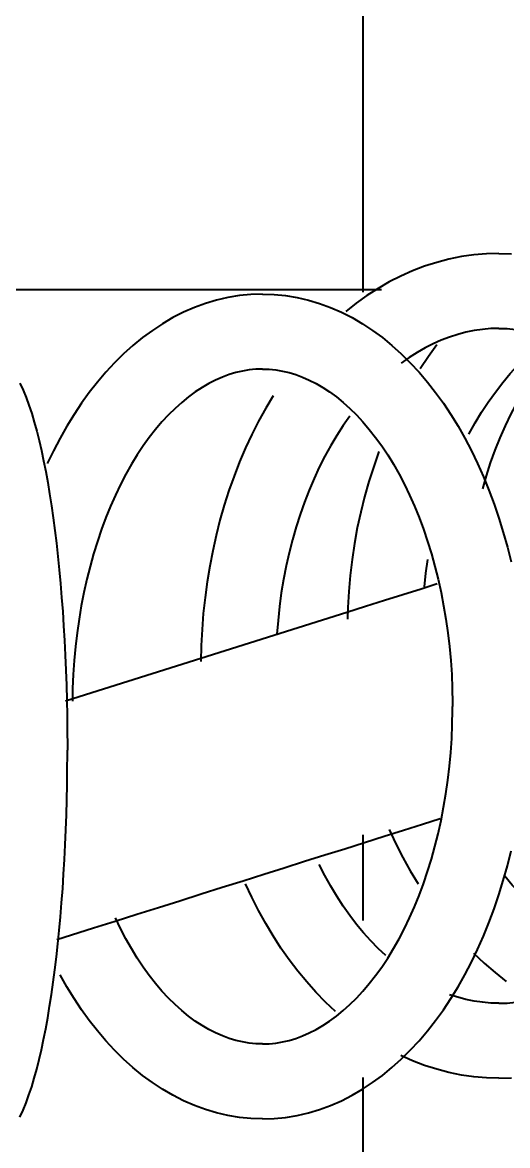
# Model space of a CAD drawing. Header units: inches. Extents: x 239 to 669, y -3424 to -2958.
# Drawn here: x 543.102 to 544.375, y -3013.499 to -3010.551 of the extents above; entities that cross this region are included whole.
import ezdxf

# ---------------------------------------------------------------- set-up
doc = ezdxf.new("R2010")
doc.units = ezdxf.units.IN
doc.header["$MEASUREMENT"] = 0
doc.layers.add('A-GENM', color=13, linetype='Continuous', lineweight=40)
doc.layers.add('P-SANR-FIXT', color=6, linetype='Continuous', lineweight=40)

# ---------------------------------------------------------------- blocks, each defined once
blk = doc.blocks.new('Faucet - Grohe K7 - Semi Pro - Faucet - Grohe K7 - Semi Pro-830454-UNIT 1')
at = {"layer": 'A-GENM', "color": 250}
blk.add_line((-1.7011, 0.5906), (-6.2992, 0.5906), dxfattribs=at)
at = {"layer": 'A-GENM', "color": 250, "flags": 128}
for points in [[(-1.3932, 0.6864), (-1.4262, 0.6854), (-1.4591, 0.6826), (-1.4919, 0.6779), (-1.5244, 0.6713), (-1.5566, 0.6628), (-1.5884, 0.6526), (-1.6198, 0.6406), (-1.6507, 0.6268), (-1.681, 0.6114), (-1.7106, 0.5943), (-1.7396, 0.5757), (-1.768, 0.5555), (-1.7955, 0.5338)], [(-1.3932, 0.6864), (-1.3602, 0.6854)], [(-2.0139, 0.5797), (-2.0443, 0.5787), (-2.0746, 0.5757), (-2.1046, 0.5707), (-2.1344, 0.5638), (-2.1638, 0.555), (-2.1927, 0.5443), (-2.2212, 0.5319), (-2.249, 0.5177), (-2.2763, 0.5018), (-2.3028, 0.4843), (-2.3287, 0.4653), (-2.3539, 0.4447), (-2.3783, 0.4228), (-2.402, 0.3994), (-2.4249, 0.3747), (-2.447, 0.3487), (-2.4683, 0.3214), (-2.4888, 0.293), (-2.5085, 0.2634), (-2.5273, 0.2327), (-2.5452, 0.201), (-2.5624, 0.1683), (-2.5786, 0.1346)], [(-2.0139, 0.5797), (-1.9836, 0.5787), (-1.9533, 0.5757), (-1.9232, 0.5707), (-1.8935, 0.5638), (-1.8641, 0.555), (-1.8351, 0.5443), (-1.8067, 0.5319), (-1.7788, 0.5177), (-1.7516, 0.5018), (-1.725, 0.4843), (-1.6992, 0.4653), (-1.674, 0.4447), (-1.6496, 0.4228), (-1.6259, 0.3994), (-1.603, 0.3747), (-1.5809, 0.3487), (-1.5596, 0.3214), (-1.5391, 0.293), (-1.5194, 0.2634), (-1.5006, 0.2327), (-1.4826, 0.201), (-1.4655, 0.1683), (-1.4493, 0.1346), (-1.434, 0.1), (-1.4195, 0.0645), (-1.406, 0.0283), (-1.3934, -0.0087), (-1.3818, -0.0464), (-1.3711, -0.0848), (-1.3613, -0.1237)], [(-1.3932, 0.4895), (-1.4149, 0.4889), (-1.4366, 0.487), (-1.4582, 0.4839), (-1.4799, 0.4795), (-1.5015, 0.4739), (-1.523, 0.4669), (-1.5445, 0.4587), (-1.5659, 0.4492), (-1.5872, 0.4383), (-1.6083, 0.4262), (-1.6292, 0.4127), (-1.6499, 0.398)], [(-1.3932, 0.4895), (-1.3715, 0.4889), (-1.3498, 0.487)], [(-2.6503, 0.3461), (-2.642, 0.3276), (-2.6341, 0.3082), (-2.6267, 0.2877), (-2.6196, 0.2662), (-2.6128, 0.2436), (-2.6063, 0.2199), (-2.6, 0.1951), (-2.594, 0.1692), (-2.5883, 0.1423), (-2.5827, 0.1143), (-2.5775, 0.0852), (-2.5724, 0.0551), (-2.5676, 0.0241), (-2.563, -0.0078), (-2.5587, -0.0407), (-2.5547, -0.0744), (-2.5508, -0.1089), (-2.5473, -0.1442), (-2.544, -0.1801), (-2.541, -0.2167), (-2.5382, -0.254), (-2.5357, -0.2917), (-2.5335, -0.33), (-2.5316, -0.3687), (-2.5299, -0.4078), (-2.5285, -0.4471), (-2.5275, -0.4868), (-2.5267, -0.5266), (-2.5261, -0.5666), (-2.5259, -0.6067), (-2.5259, -0.6175)], [(-1.5559, 0.4462), (-1.5778, 0.416), (-1.5998, 0.3831)], [(-1.4719, 0.2123), (-1.4558, 0.2413), (-1.4389, 0.2693), (-1.4212, 0.2963), (-1.4027, 0.3224), (-1.3835, 0.3473), (-1.3637, 0.3712), (-1.3431, 0.394), (-1.322, 0.4155), (-1.3003, 0.4359)], [(-1.4353, 0.0685), (-1.4259, 0.1027), (-1.4153, 0.1364), (-1.4035, 0.1696), (-1.3905, 0.2021), (-1.3764, 0.2341), (-1.3612, 0.2653), (-1.3449, 0.2958), (-1.3276, 0.3255), (-1.3092, 0.3544), (-1.2899, 0.3823), (-1.2696, 0.4094), (-1.2484, 0.4354)], [(-2.0139, 0.3828), (-2.0314, 0.3823), (-2.0488, 0.3805), (-2.0663, 0.3776), (-2.0838, 0.3736), (-2.1014, 0.3683), (-2.1191, 0.3618), (-2.1369, 0.354), (-2.1547, 0.3449), (-2.1725, 0.3345), (-2.1903, 0.3228), (-2.2081, 0.3097), (-2.2257, 0.2953), (-2.2432, 0.2796), (-2.2606, 0.2625), (-2.2776, 0.244), (-2.2944, 0.2243), (-2.3109, 0.2033), (-2.3269, 0.181), (-2.3425, 0.1575), (-2.3577, 0.1328), (-2.3723, 0.1069), (-2.3864, 0.08), (-2.3999, 0.052), (-2.4127, 0.023), (-2.4249, -0.0069), (-2.4364, -0.0378), (-2.4472, -0.0695), (-2.4572, -0.1019), (-2.4665, -0.1351), (-2.4749, -0.1689), (-2.4826, -0.2034), (-2.4894, -0.2384), (-2.4954, -0.2738), (-2.5005, -0.3097), (-2.5048, -0.3459), (-2.5081, -0.3825), (-2.5106, -0.4192), (-2.5122, -0.4561), (-2.5128, -0.4892)], [(-2.0139, 0.3828), (-1.9965, 0.3823), (-1.9791, 0.3805), (-1.9616, 0.3776), (-1.9441, 0.3736), (-1.9264, 0.3683), (-1.9087, 0.3618), (-1.891, 0.354), (-1.8732, 0.3449), (-1.8554, 0.3345), (-1.8376, 0.3228), (-1.8198, 0.3097), (-1.8021, 0.2953), (-1.7846, 0.2796), (-1.7673, 0.2625), (-1.7502, 0.244), (-1.7335, 0.2243), (-1.717, 0.2033), (-1.701, 0.181), (-1.6853, 0.1575), (-1.6702, 0.1328), (-1.6555, 0.1069), (-1.6415, 0.08), (-1.628, 0.052), (-1.6151, 0.023), (-1.6029, -0.0069), (-1.5914, -0.0378), (-1.5807, -0.0695), (-1.5706, -0.1019), (-1.5614, -0.1351), (-1.5529, -0.1689), (-1.5453, -0.2034), (-1.5385, -0.2384), (-1.5325, -0.2738), (-1.5274, -0.3097), (-1.5231, -0.3459), (-1.5197, -0.3825), (-1.5173, -0.4192), (-1.5157, -0.4561), (-1.515, -0.493), (-1.515, -0.503)], [(-1.9859, 0.3127), (-2.0055, 0.2798), (-2.0242, 0.246), (-2.0418, 0.2112), (-2.0584, 0.1756), (-2.074, 0.1391), (-2.0885, 0.1019), (-2.1019, 0.0639), (-2.1142, 0.0253), (-2.1255, -0.014), (-2.1356, -0.0538), (-2.1446, -0.0941), (-2.1524, -0.1348), (-2.1591, -0.1759), (-2.1647, -0.2173), (-2.1691, -0.259), (-2.1723, -0.3008), (-2.1744, -0.3428), (-2.1753, -0.3849)], [(-1.7848, 0.259), (-1.8021, 0.2344), (-1.8188, 0.2086), (-1.8348, 0.1818), (-1.8502, 0.154), (-1.8648, 0.1251), (-1.8786, 0.0954), (-1.8917, 0.0648), (-1.9039, 0.0334), (-1.9153, 0.0012), (-1.9258, -0.0318), (-1.9354, -0.0653), (-1.9441, -0.0995), (-1.9519, -0.1341), (-1.9586, -0.1693), (-1.9644, -0.2048), (-1.9692, -0.2407), (-1.9731, -0.2769), (-1.9759, -0.3133)], [(-1.7081, 0.1663), (-1.722, 0.1274), (-1.7346, 0.0879), (-1.746, 0.0478), (-1.7561, 0.0073), (-1.765, -0.0337), (-1.7725, -0.0751), (-1.7788, -0.1169), (-1.7838, -0.1588), (-1.7874, -0.201), (-1.7898, -0.2434), (-1.7905, -0.2741)], [(-1.5889, -0.1886), (-1.585, -0.1527), (-1.5799, -0.117)], [(-1.5557, -0.1814), (-1.5975, -0.1946), (-1.6454, -0.2097), (-1.694, -0.225), (-1.7432, -0.2405), (-1.7929, -0.2562), (-2.4947, -0.4777), (-2.531, -0.4892)], [(-1.3932, -1.479), (-1.3602, -1.478)], [(-1.3932, -1.2821), (-1.3715, -1.2815), (-1.3498, -1.2796)], [(-2.0139, -1.5857), (-1.9836, -1.5847), (-1.9533, -1.5817), (-1.9232, -1.5767), (-1.8935, -1.5698), (-1.8641, -1.561), (-1.8351, -1.5503), (-1.8067, -1.5379), (-1.7788, -1.5237), (-1.7516, -1.5078), (-1.725, -1.4903), (-1.6992, -1.4713), (-1.674, -1.4507), (-1.6496, -1.4287), (-1.6259, -1.4054), (-1.603, -1.3807), (-1.5809, -1.3546), (-1.5596, -1.3274), (-1.5391, -1.299), (-1.5194, -1.2694), (-1.5006, -1.2387), (-1.4826, -1.207), (-1.4655, -1.1743), (-1.4493, -1.1406), (-1.434, -1.106), (-1.4195, -1.0705), (-1.406, -1.0343), (-1.3934, -0.9973), (-1.3818, -0.9596), (-1.3711, -0.9212), (-1.3613, -0.8822)], [(-2.0139, -1.3888), (-1.9965, -1.3882), (-1.9791, -1.3865), (-1.9616, -1.3836), (-1.9441, -1.3796), (-1.9264, -1.3743), (-1.9087, -1.3677), (-1.891, -1.36), (-1.8732, -1.3509), (-1.8554, -1.3405), (-1.8376, -1.3288), (-1.8198, -1.3157), (-1.8021, -1.3013), (-1.7846, -1.2855), (-1.7673, -1.2684), (-1.7502, -1.25), (-1.7335, -1.2303), (-1.717, -1.2092), (-1.701, -1.1869), (-1.6853, -1.1634), (-1.6702, -1.1387), (-1.6555, -1.1129), (-1.6415, -1.086), (-1.628, -1.058), (-1.6151, -1.029), (-1.6029, -0.999), (-1.5914, -0.9682), (-1.5807, -0.9365), (-1.5706, -0.9041), (-1.5614, -0.8709), (-1.5529, -0.837), (-1.5453, -0.8026), (-1.5385, -0.7676), (-1.5325, -0.7321), (-1.5274, -0.6963), (-1.5231, -0.66), (-1.5197, -0.6235), (-1.5173, -0.5868), (-1.5157, -0.5499), (-1.515, -0.513), (-1.515, -0.503)], [(-2.6503, -1.5811), (-2.642, -1.5626), (-2.6341, -1.5431), (-2.6267, -1.5227), (-2.6196, -1.5012), (-2.6128, -1.4786), (-2.6063, -1.4549), (-2.6, -1.4301), (-2.594, -1.4042), (-2.5883, -1.3772), (-2.5827, -1.3492), (-2.5775, -1.3202), (-2.5724, -1.2901), (-2.5676, -1.2591), (-2.563, -1.2271), (-2.5587, -1.1943), (-2.5547, -1.1606), (-2.5508, -1.1261), (-2.5473, -1.0908), (-2.544, -1.0548), (-2.541, -1.0182), (-2.5382, -0.981), (-2.5357, -0.9432), (-2.5335, -0.905), (-2.5316, -0.8663), (-2.5299, -0.8272), (-2.5285, -0.7878), (-2.5275, -0.7482), (-2.5267, -0.7083), (-2.5261, -0.6684), (-2.5259, -0.6283), (-2.5259, -0.6175)], [(-1.5471, -0.7979), (-1.5941, -0.8127), (-1.6442, -0.8285), (-1.6948, -0.8445), (-1.7461, -0.8607), (-1.7979, -0.8771), (-1.8503, -0.8936), (-1.9032, -0.9103), (-1.9566, -0.9271), (-2.0105, -0.9441), (-2.0649, -0.9613), (-2.1197, -0.9786), (-2.1751, -0.9961), (-2.2308, -1.0137), (-2.287, -1.0314), (-2.3435, -1.0492), (-2.4004, -1.0672), (-2.4577, -1.0853), (-2.5153, -1.1035), (-2.5535, -1.1155)], [(-1.6812, -0.8263), (-1.664, -0.8632), (-1.6457, -0.8992), (-1.6262, -0.9343), (-1.6056, -0.9685)], [(-1.6904, -1.1571), (-1.7102, -1.1385), (-1.7296, -1.1186), (-1.7485, -1.0975), (-1.7669, -1.0752), (-1.7848, -1.0516), (-1.8021, -1.027), (-1.8188, -1.0012), (-1.8348, -0.9744), (-1.8502, -0.9466), (-1.8648, -0.9177)], [(-1.8223, -1.3033), (-1.8483, -1.2788), (-1.8735, -1.2529), (-1.8978, -1.2258), (-1.9212, -1.1974), (-1.9437, -1.1678), (-1.9653, -1.1371), (-1.9859, -1.1053), (-2.0055, -1.0724), (-2.0242, -1.0386), (-2.0418, -1.0038), (-2.0584, -0.9682)], [(-1.1295, -1.141), (-1.154, -1.1298), (-1.1783, -1.1173), (-1.2023, -1.1035), (-1.2259, -1.0885), (-1.2492, -1.0721), (-1.272, -1.0545), (-1.2943, -1.0357), (-1.3162, -1.0156), (-1.3375, -0.9943), (-1.3582, -0.9719), (-1.3782, -0.9483)], [(-2.0139, -1.3888), (-2.0314, -1.3882), (-2.0488, -1.3865), (-2.0663, -1.3836), (-2.0838, -1.3796), (-2.1014, -1.3743), (-2.1191, -1.3677), (-2.1369, -1.36), (-2.1547, -1.3509), (-2.1725, -1.3405), (-2.1903, -1.3288), (-2.2081, -1.3157), (-2.2257, -1.3013), (-2.2432, -1.2855), (-2.2606, -1.2684), (-2.2776, -1.25), (-2.2944, -1.2303), (-2.3109, -1.2092), (-2.3269, -1.1869), (-2.3425, -1.1634), (-2.3577, -1.1387), (-2.3723, -1.1129), (-2.3864, -1.086), (-2.3999, -1.058)], [(-1.4598, -1.1506), (-1.432, -1.1766), (-1.4035, -1.2013), (-1.374, -1.2246)], [(-2.0139, -1.5857), (-2.0443, -1.5847), (-2.0746, -1.5817), (-2.1046, -1.5767), (-2.1344, -1.5698), (-2.1638, -1.561), (-2.1927, -1.5503), (-2.2212, -1.5379), (-2.249, -1.5237), (-2.2763, -1.5078), (-2.3028, -1.4903), (-2.3287, -1.4713), (-2.3539, -1.4507), (-2.3783, -1.4287), (-2.402, -1.4054), (-2.4249, -1.3807), (-2.447, -1.3546), (-2.4683, -1.3274), (-2.4888, -1.299), (-2.5085, -1.2694), (-2.5273, -1.2387), (-2.5452, -1.207)], [(-1.3932, -1.2821), (-1.4149, -1.2815), (-1.4366, -1.2796), (-1.4582, -1.2765), (-1.4799, -1.2721), (-1.5015, -1.2664), (-1.523, -1.2595)], [(-1.3932, -1.479), (-1.4262, -1.478), (-1.4591, -1.4752), (-1.4919, -1.4704), (-1.5244, -1.4638), (-1.5566, -1.4554), (-1.5884, -1.4452), (-1.6198, -1.4332), (-1.6507, -1.4194)]]:
    blk.add_lwpolyline(points, dxfattribs=at)
blk = doc.blocks.new('Sink Kitchen-Single - 24_ X 18_25-2052092-UNIT 1')
at = {"layer": 'P-SANR-FIXT', "color": 250}
for p, q in [((0.0327, 7.8423), (-7.8823, 7.8423)), ((1.6822, 7.8423), (1.4578, 7.8423)), ((9.1177, 7.8423), (2.0943, 7.8423))]:
    blk.add_line(p, q, dxfattribs=at)

msp = doc.modelspace()

# ---------------------------------------------------------------- block references
at = {"layer": 'A-GENM', "color": 250}
msp.add_blockref('Faucet - Grohe K7 - Semi Pro - Faucet - Grohe K7 - Semi Pro-830454-UNIT 1', (545.7453, -3011.8437), dxfattribs=at)
at = {"layer": 'P-SANR-FIXT', "color": 250, "rotation": 270.0000000000012}
msp.add_blockref('Sink Kitchen-Single - 24_ X 18_25-2052092-UNIT 1', (536.153, -3011.2261), dxfattribs=at)

doc.saveas('drawing.dxf')
